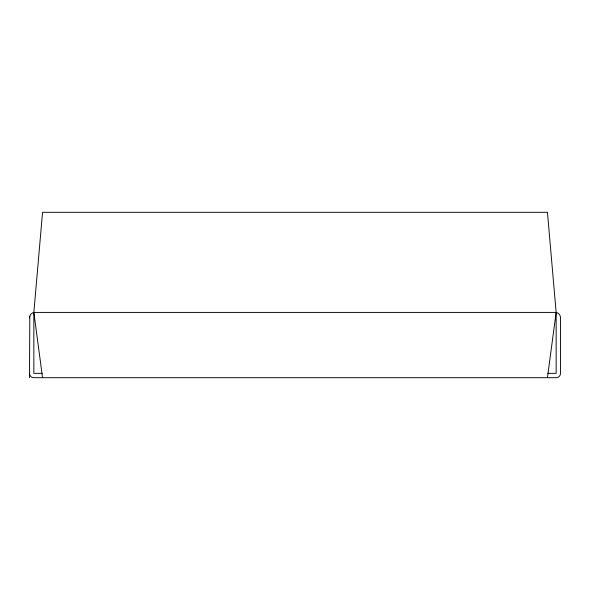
<?xml version="1.0" encoding="UTF-8"?>
<svg xmlns="http://www.w3.org/2000/svg" width="590" height="590" viewBox="0 0 590 590"><rect width="100%" height="100%" fill="white"/><g stroke="black" fill="none" stroke-linecap="round" stroke-linejoin="round"><path stroke-width="0.89" d="M29.5 377.696L29.81 316.107M42.133 373.345L33.851 373.345L33.851 312.412L42.554 212.304L547.446 212.304L556.149 312.412L556.149 373.345L547.867 373.345M547.446 377.696L556.149 312.412L33.851 312.412A5.738 5.738 0 0 0 29.5 317.981M33.851 312.412L42.554 377.696M29.537 373.913L29.5 373.345A4.351 4.351 0 0 0 33.851 377.696L556.149 377.696A4.351 4.351 0 0 0 560.5 373.345L560.5 317.781A5.494 5.494 0 0 0 556.149 312.412"/></g></svg>
